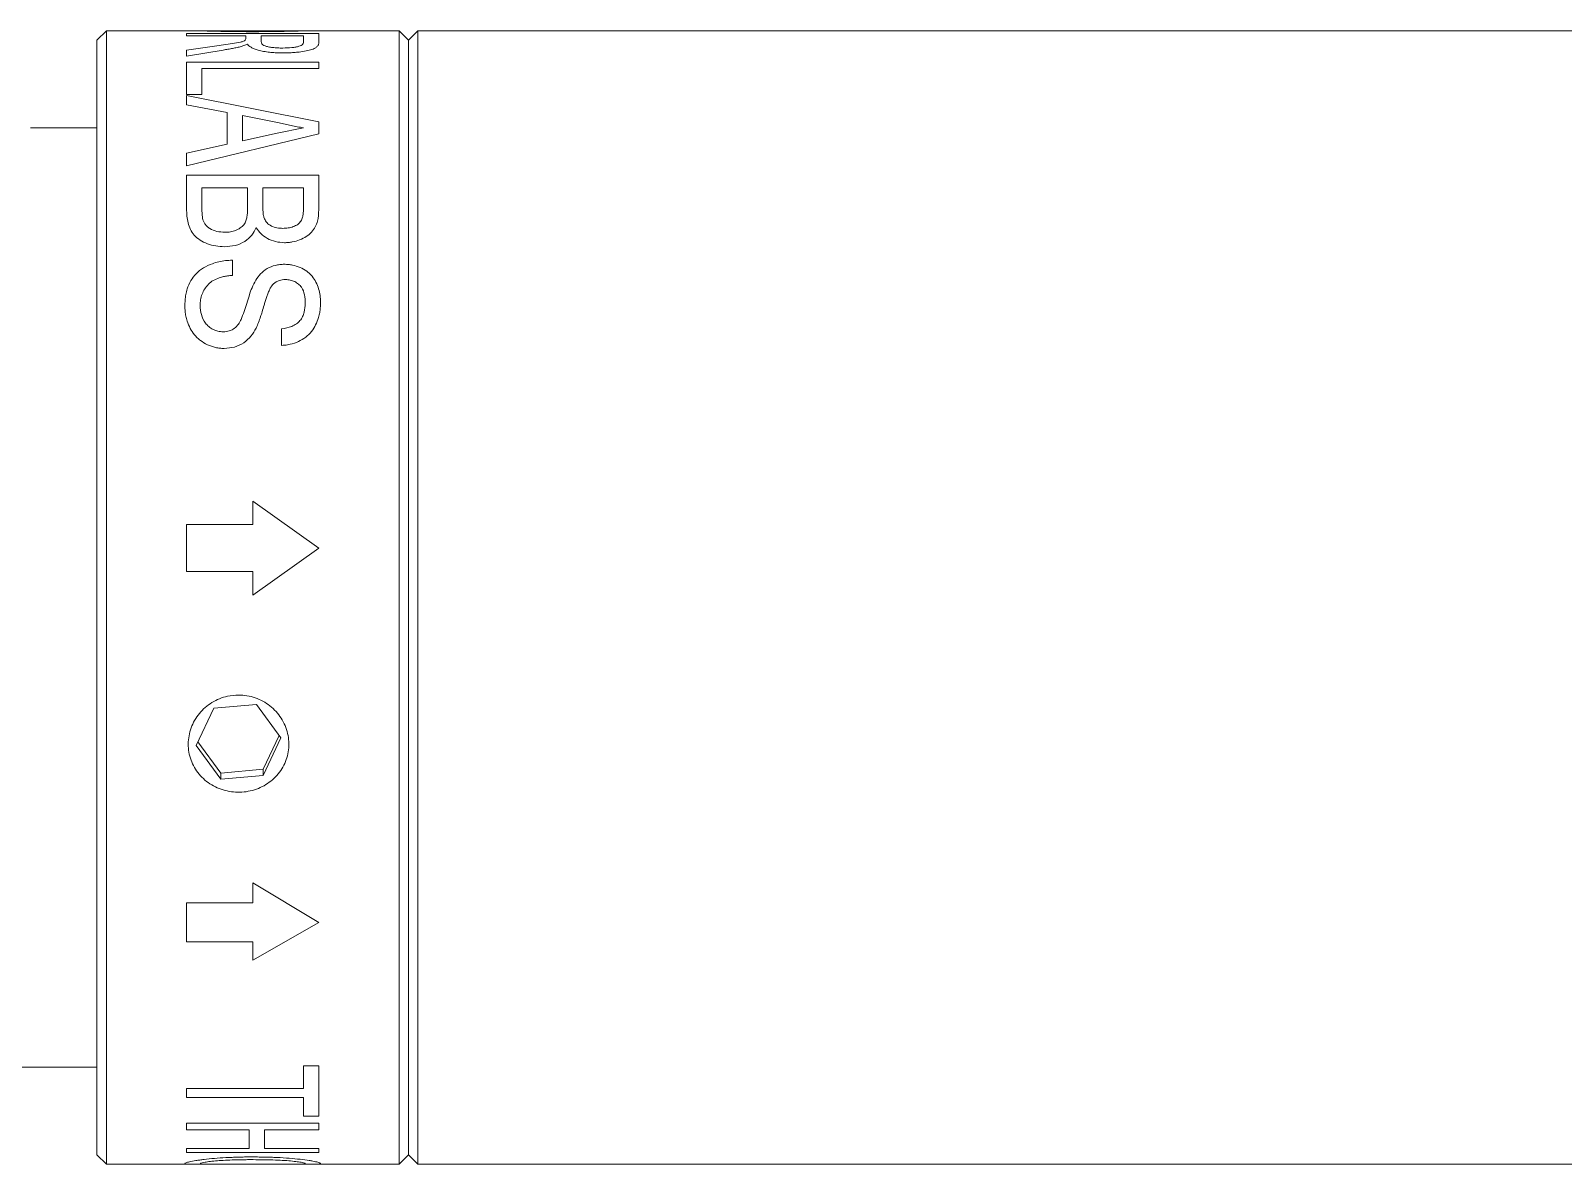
# Paper-space layout 'Sheet2' of a CAD drawing. Header units: inches. Extents: x 0.1 to 10.9, y 0 to 8.5.
# Drawn here: x 4.422 to 5.504, y 6.786 to 7.586 of the extents above; entities that cross this region are included whole.
import ezdxf

# ---------------------------------------------------------------- set-up
doc = ezdxf.new("R2010")
doc.units = ezdxf.units.IN
doc.header["$MEASUREMENT"] = 0

psp = doc.layouts.new('Sheet2')

# ---------------------------------------------------------------- linework, layer by layer
at = {"color": 7, "linetype": 'Continuous', "lineweight": 0}
for p, q in [((4.47538, 7.585873), (4.468714, 7.579206)), ((4.535513, 7.585873), (4.47538, 7.585873)), ((4.47538, 7.585873), (4.47538, 6.785873)), ((4.549469, 7.585873), (4.535513, 7.585873)), ((4.607939, 7.585873), (4.549469, 7.585873)), ((4.621786, 7.585873), (4.607939, 7.585873)), ((4.682047, 7.585873), (4.621786, 7.585873)), ((4.688714, 7.579206), (4.682047, 7.585873)), ((4.682047, 6.785873), (4.682047, 7.585873)), ((4.69538, 7.585873), (4.688714, 7.579206)), ((5.682047, 7.585873), (4.69538, 7.585873)), ((4.69538, 7.585873), (4.69538, 7.581855)), ((4.468714, 6.79254), (4.468714, 7.579206)), ((4.532047, 7.583804), (4.62538, 7.583804)), ((4.532047, 7.583804), (4.532047, 7.582252)), ((4.573927, 7.582252), (4.532047, 7.582252)), ((4.532047, 7.572156), (4.551753, 7.575012)), ((4.575124, 7.576288), (4.570525, 7.574645)), ((4.573497, 7.579078), (4.573927, 7.580217)), ((4.573927, 7.582252), (4.573927, 7.580217)), ((4.584697, 7.582252), (4.584697, 7.578124)), ((4.614611, 7.582252), (4.584697, 7.582252)), ((4.614611, 7.582252), (4.614611, 7.577561)), ((4.62538, 7.583804), (4.62538, 7.57766)), ((4.688714, 7.579206), (4.688714, 6.79254)), ((4.688714, 7.575256), (4.688714, 7.579206)), ((4.688714, 6.79254), (4.688714, 7.575256)), ((4.69538, 7.581855), (4.69538, 6.785873)), ((4.557811, 7.572214), (4.532047, 7.567965)), ((4.532047, 7.572156), (4.532047, 7.567965)), ((4.532047, 7.563625), (4.62538, 7.563625)), ((4.532047, 7.563625), (4.532047, 7.540915)), ((4.62538, 7.563625), (4.62538, 7.559093)), ((4.542816, 7.559093), (4.542816, 7.540915)), ((4.62538, 7.559093), (4.542816, 7.559093)), ((4.542816, 7.540915), (4.532047, 7.540915)), ((4.532047, 7.54018), (4.62538, 7.521486)), ((4.532047, 7.54018), (4.532047, 7.533483)), ((4.560765, 7.528107), (4.532047, 7.533483)), ((4.560765, 7.528107), (4.560765, 7.505853)), ((4.571534, 7.526038), (4.571534, 7.508216)), ((4.597373, 7.520915), (4.571534, 7.526038)), ((4.62538, 7.521486), (4.62538, 7.51318)), ((4.468714, 7.517206), (4.421946, 7.517206)), ((4.62538, 7.51318), (4.532047, 7.490505)), ((4.571534, 7.508216), (4.596064, 7.513502)), ((4.596064, 7.513502), (4.614611, 7.51739)), ((4.532047, 7.499369), (4.560765, 7.505853)), ((4.532047, 7.499369), (4.532047, 7.490505)), ((4.532047, 7.483953), (4.62538, 7.483953)), ((4.532047, 7.483953), (4.532047, 7.459476)), ((4.62538, 7.483953), (4.62538, 7.459544)), ((4.542816, 7.475016), (4.542816, 7.459326)), ((4.575124, 7.475016), (4.542816, 7.475016)), ((4.575124, 7.475016), (4.575124, 7.460429)), ((4.585893, 7.475016), (4.585893, 7.461393)), ((4.614611, 7.475016), (4.585893, 7.475016)), ((4.614611, 7.475016), (4.614611, 7.462448)), ((4.542816, 7.459326), (4.543265, 7.453445)), ((4.564355, 7.423921), (4.564355, 7.413217)), ((4.599056, 7.375472), (4.599056, 7.363782)), ((4.578714, 7.253782), (4.62538, 7.220735)), ((4.578714, 7.253782), (4.578714, 7.237303)), ((4.532047, 7.237303), (4.578714, 7.237303)), ((4.532047, 7.237303), (4.532047, 7.204107)), ((4.62538, 7.220735), (4.578714, 7.187446)), ((4.578714, 7.204107), (4.532047, 7.204107)), ((4.578714, 7.204107), (4.578714, 7.187446)), ((4.581295, 7.110452), (4.551352, 7.107786)), ((4.598657, 7.086737), (4.581295, 7.110452)), ((4.551352, 7.107786), (4.53877, 7.081405)), ((4.586075, 7.064669), (4.597411, 7.088438)), ((4.53877, 7.081405), (4.556132, 7.05769)), ((4.540016, 7.084017), (4.556132, 7.062003)), ((4.586075, 7.060356), (4.598657, 7.086737)), ((4.556132, 7.062003), (4.586075, 7.064669)), ((4.556132, 7.062003), (4.556132, 7.05769)), ((4.556132, 7.05769), (4.586075, 7.060356)), ((4.586075, 7.064669), (4.586075, 7.060356)), ((4.578714, 6.984512), (4.62538, 6.956442)), ((4.578714, 6.984512), (4.578714, 6.97029)), ((4.532047, 6.97029), (4.578714, 6.97029)), ((4.532047, 6.97029), (4.532047, 6.942993)), ((4.62538, 6.956442), (4.578714, 6.929965)), ((4.578714, 6.942993), (4.532047, 6.942993)), ((4.578714, 6.942993), (4.578714, 6.929965)), ((4.25538, 6.85454), (4.468714, 6.85454)), ((4.614611, 6.855343), (4.62538, 6.855343)), ((4.614611, 6.855343), (4.614611, 6.839435)), ((4.62538, 6.855343), (4.62538, 6.81995)), ((4.532047, 6.839435), (4.614611, 6.839435)), ((4.532047, 6.839435), (4.532047, 6.833044)), ((4.614611, 6.833044), (4.532047, 6.833044)), ((4.614611, 6.833044), (4.614611, 6.81995)), ((4.62538, 6.81995), (4.614611, 6.81995)), ((4.532047, 6.814833), (4.62538, 6.814833)), ((4.532047, 6.814833), (4.532047, 6.810117)), ((4.57632, 6.810117), (4.532047, 6.810117)), ((4.57632, 6.810117), (4.57632, 6.796987)), ((4.58709, 6.810117), (4.58709, 6.796987)), ((4.62538, 6.810117), (4.58709, 6.810117)), ((4.62538, 6.814833), (4.62538, 6.810117)), ((4.532047, 6.796987), (4.57632, 6.796987)), ((4.532047, 6.796987), (4.532047, 6.794117)), ((4.58709, 6.796987), (4.62538, 6.796987)), ((4.62538, 6.796987), (4.62538, 6.794117)), ((4.468714, 6.79254), (4.47538, 6.785873)), ((4.47538, 6.785873), (4.535513, 6.785873)), ((4.62538, 6.794117), (4.532047, 6.794117)), ((4.535513, 6.785873), (4.549469, 6.785873)), ((4.549469, 6.785873), (4.607939, 6.785873)), ((4.607939, 6.785873), (4.621786, 6.785873)), ((4.621786, 6.785873), (4.682047, 6.785873)), ((4.682047, 6.785873), (4.688714, 6.79254)), ((4.688714, 6.79254), (4.69538, 6.785873)), ((4.69538, 6.785873), (5.682047, 6.785873))]:
    psp.add_line(p, q, dxfattribs=at)
at = {"color": 8, "linetype": 'Continuous', "lineweight": 0}
for points, knots in [([(4.578564, 7.585156), (4.57704, 7.585158), (4.573992, 7.585161), (4.569424, 7.585191), (4.564927, 7.58524), (4.559044, 7.585329), (4.552025, 7.58548), (4.544436, 7.585689), (4.539412, 7.585824), (4.536658, 7.585873), (4.535773, 7.585869), (4.535513, 7.585868)], [0, 0, 0, 0, 0.08783333, 0.17565256, 0.26451842, 0.35127803, 0.52697491, 0.70204816, 0.87731988, 0.9640039, 1, 1, 1, 1]), ([(4.549469, 7.585867), (4.550575, 7.585866), (4.553239, 7.585864), (4.55865, 7.585811), (4.567232, 7.585746), (4.574088, 7.585735), (4.578658, 7.585728)], [0, 0, 0, 0, 0.15065604, 0.36298302, 0.57548558, 1, 1, 1, 1]), ([(4.621786, 7.585856), (4.620825, 7.585855), (4.61918, 7.585853), (4.61585, 7.58577), (4.611559, 7.585652), (4.606464, 7.585512), (4.600964, 7.585387), (4.596651, 7.585305), (4.592232, 7.585237), (4.587713, 7.585191), (4.58315, 7.585161), (4.580093, 7.585158), (4.578564, 7.585156)], [0, 0, 0, 0, 0.12305091, 0.2107556, 0.29845677, 0.4736249, 0.56134662, 0.6490725, 0.73679523, 0.82452641, 0.9122549, 1, 1, 1, 1]), ([(4.578658, 7.585728), (4.58015, 7.585728), (4.58319, 7.58573), (4.587706, 7.585743), (4.592959, 7.585771), (4.598651, 7.585812), (4.60412, 7.585863), (4.606797, 7.585866), (4.607939, 7.585868)], [0, 0, 0, 0, 0.13928813, 0.28383128, 0.42340002, 0.63982276, 0.84623069, 1, 1, 1, 1]), ([(4.535513, 6.785878), (4.535107, 6.785878), (4.534033, 6.785876), (4.532746, 6.785923), (4.531636, 6.786022), (4.530967, 6.786172), (4.530889, 6.786317), (4.53085, 6.786389)], [0, 0, 0, 0, 0.1309343, 0.34641811, 0.56543866, 0.78270399, 1, 1, 1, 1]), ([(4.54162, 6.786392), (4.541732, 6.786287), (4.541955, 6.786078), (4.544217, 6.785923), (4.546831, 6.785869), (4.548972, 6.785877), (4.549469, 6.785879)], [0, 0, 0, 0, 0.30401771, 0.60784877, 0.90896925, 1, 1, 1, 1]), ([(4.607939, 6.785879), (4.608393, 6.785877), (4.610517, 6.785869), (4.613113, 6.785919), (4.614975, 6.786052), (4.615722, 6.786219), (4.615779, 6.786328), (4.615808, 6.786383)], [0, 0, 0, 0, 0.08306049, 0.38853458, 0.6939813, 0.84696277, 1, 1, 1, 1]), ([(4.626577, 6.786386), (4.626543, 6.786314), (4.626475, 6.786169), (4.62582, 6.786019), (4.624693, 6.785923), (4.623489, 6.78587), (4.62225, 6.785884), (4.621786, 6.78589)], [0, 0, 0, 0, 0.21770077, 0.4353529, 0.65501138, 0.87066878, 1, 1, 1, 1])]:
    psp.add_open_spline(points, degree=3, knots=knots, dxfattribs=at)
at = {"color": 7, "linetype": 'Continuous', "lineweight": 0}
for points, knots in [([(4.551753, 7.575012), (4.556028, 7.575598), (4.562438, 7.576476), (4.569419, 7.577594), (4.572318, 7.578413), (4.573104, 7.578856), (4.573497, 7.579078)], [0, 0, 0, 0, 0.50040582, 0.75017678, 0.8750328, 1, 1, 1, 1]), ([(4.570525, 7.574645), (4.569582, 7.574418), (4.567696, 7.573962), (4.564566, 7.573338), (4.561273, 7.572753), (4.558971, 7.572395), (4.557811, 7.572214)], [0, 0, 0, 0, 0.25000528, 0.49997514, 0.74799238, 1, 1, 1, 1]), ([(4.600215, 7.570157), (4.599128, 7.570165), (4.596939, 7.570182), (4.59373, 7.570344), (4.590126, 7.570654), (4.586281, 7.571202), (4.582541, 7.572021), (4.579553, 7.573022), (4.577421, 7.574107), (4.575944, 7.575222), (4.575397, 7.575933), (4.575124, 7.576288)], [0, 0, 0, 0, 0.083617464, 0.168371659, 0.250131695, 0.373574994, 0.499960714, 0.620412722, 0.748852737, 0.874712313, 1, 1, 1, 1]), ([(4.584697, 7.578124), (4.584759, 7.577635), (4.584853, 7.576902), (4.585817, 7.575854), (4.587294, 7.575099), (4.589667, 7.574435), (4.592791, 7.573964), (4.595706, 7.573714), (4.59811, 7.573615), (4.599326, 7.573606), (4.599934, 7.573602)], [0, 0, 0, 0, 0.25025779, 0.3753486, 0.50026723, 0.6215843, 0.74983597, 0.87482425, 0.93739429, 1, 1, 1, 1]), ([(4.599934, 7.573602), (4.60212, 7.573656), (4.605405, 7.573737), (4.609132, 7.5743), (4.611438, 7.574832), (4.61307, 7.575489), (4.614383, 7.57642), (4.614521, 7.57711), (4.614611, 7.577561)], [0, 0, 0, 0, 0.24898365, 0.37411458, 0.49923516, 0.61763034, 0.74962758, 1, 1, 1, 1]), ([(4.62538, 7.57766), (4.625367, 7.57737), (4.625341, 7.576831), (4.625076, 7.575999), (4.624664, 7.575227), (4.62404, 7.574512), (4.622973, 7.573628), (4.620755, 7.572564), (4.616532, 7.571512), (4.612051, 7.57082), (4.607814, 7.570411), (4.604048, 7.570193), (4.601498, 7.570169), (4.600215, 7.570157)], [0, 0, 0, 0, 0.0921761, 0.17190713, 0.25031668, 0.31733633, 0.37544691, 0.50013279, 0.62427032, 0.75029089, 0.8339332, 0.91640084, 1, 1, 1, 1]), ([(4.614611, 7.51739), (4.613118, 7.517592), (4.610131, 7.517997), (4.605769, 7.518829), (4.601493, 7.519783), (4.598746, 7.520538), (4.597373, 7.520915)], [0, 0, 0, 0, 0.25001107, 0.4999927, 0.74998248, 1, 1, 1, 1]), ([(4.558783, 7.433429), (4.556715, 7.433518), (4.552579, 7.433695), (4.546721, 7.435415), (4.541383, 7.437906), (4.537235, 7.441429), (4.534515, 7.445716), (4.532376, 7.451779), (4.532177, 7.456433), (4.532047, 7.459476)], [0, 0, 0, 0, 0.12502607, 0.25000714, 0.37499642, 0.49976588, 0.61734363, 0.74985677, 1, 1, 1, 1]), ([(4.55897, 7.443632), (4.55966, 7.443648), (4.560984, 7.443678), (4.563611, 7.44397), (4.566752, 7.444804), (4.570088, 7.446505), (4.57259, 7.448893), (4.574048, 7.451687), (4.574731, 7.454606), (4.575084, 7.457529), (4.575111, 7.459462), (4.575124, 7.460429)], [0, 0, 0, 0, 0.06520885, 0.12505797, 0.25021567, 0.37593362, 0.4995533, 0.6244535, 0.74958139, 0.87477823, 1, 1, 1, 1]), ([(4.585893, 7.461393), (4.585901, 7.460612), (4.585915, 7.459242), (4.586068, 7.457173), (4.586311, 7.455192), (4.586768, 7.453832), (4.586996, 7.453153)], [0, 0, 0, 0, 0.28525783, 0.50015595, 0.75020539, 1, 1, 1, 1]), ([(4.600028, 7.446367), (4.600659, 7.446381), (4.601923, 7.44641), (4.604427, 7.446681), (4.607451, 7.447464), (4.610648, 7.449064), (4.612913, 7.451417), (4.613944, 7.45415), (4.614291, 7.456471), (4.614482, 7.45832), (4.614597, 7.460165), (4.614605, 7.461533), (4.614611, 7.462448)], [0, 0, 0, 0, 0.06261983, 0.12520752, 0.2501427, 0.37625062, 0.49944426, 0.62428895, 0.7494997, 0.81274014, 0.87475057, 1, 1, 1, 1]), ([(4.62538, 7.459544), (4.62525, 7.456827), (4.625054, 7.452751), (4.623041, 7.447372), (4.620432, 7.443661), (4.616641, 7.44051), (4.611965, 7.438165), (4.607591, 7.436851), (4.603955, 7.436318), (4.60211, 7.436265), (4.601187, 7.436239)], [0, 0, 0, 0, 0.25002373, 0.37506922, 0.50000185, 0.62178089, 0.74987873, 0.87484449, 0.93740177, 1, 1, 1, 1]), ([(4.543265, 7.453445), (4.543714, 7.452084), (4.544387, 7.450041), (4.5464, 7.447627), (4.549113, 7.445672), (4.55335, 7.443935), (4.557096, 7.443733), (4.55897, 7.443632)], [0, 0, 0, 0, 0.2501258, 0.37536227, 0.5005244, 0.75008597, 1, 1, 1, 1]), ([(4.581107, 7.447005), (4.580244, 7.44516), (4.578521, 7.441474), (4.573335, 7.436929), (4.566481, 7.433913), (4.56135, 7.433591), (4.558783, 7.433429)], [0, 0, 0, 0, 0.250388207, 0.50021998, 0.749987658, 1, 1, 1, 1]), ([(4.601187, 7.436239), (4.599028, 7.436399), (4.594709, 7.436718), (4.588882, 7.439144), (4.584973, 7.442062), (4.582569, 7.444811), (4.581594, 7.446273), (4.581107, 7.447005)], [0, 0, 0, 0, 0.24974008, 0.49953626, 0.74935014, 0.87463897, 1, 1, 1, 1]), ([(4.586996, 7.453153), (4.58752, 7.452155), (4.588566, 7.45016), (4.591731, 7.447858), (4.595732, 7.446533), (4.598594, 7.446422), (4.600028, 7.446367)], [0, 0, 0, 0, 0.25005663, 0.49958983, 0.74946696, 1, 1, 1, 1]), ([(4.53085, 7.391417), (4.530875, 7.392791), (4.530926, 7.395584), (4.531467, 7.399668), (4.532574, 7.404402), (4.534737, 7.40947), (4.538618, 7.414571), (4.543845, 7.41866), (4.549442, 7.421301), (4.554743, 7.422862), (4.55949, 7.423692), (4.562731, 7.423845), (4.564355, 7.423921)], [0, 0, 0, 0, 0.08300301, 0.16869552, 0.25025444, 0.37913008, 0.50008182, 0.62474269, 0.74984226, 0.83222847, 0.91594967, 1, 1, 1, 1]), ([(4.564355, 7.413217), (4.563202, 7.413097), (4.561088, 7.412878), (4.557989, 7.4123), (4.554563, 7.411368), (4.55079, 7.409749), (4.547303, 7.406999), (4.544732, 7.403638), (4.542875, 7.399939), (4.541796, 7.395986), (4.541678, 7.393272), (4.54162, 7.391914)], [0, 0, 0, 0, 0.09162461, 0.16805929, 0.25025014, 0.37587816, 0.49991097, 0.62487448, 0.74988112, 0.87490313, 1, 1, 1, 1]), ([(4.580845, 7.409743), (4.581896, 7.411302), (4.583994, 7.414417), (4.588689, 7.41816), (4.593581, 7.420116), (4.597783, 7.420937), (4.59994, 7.420997), (4.601019, 7.421027)], [0, 0, 0, 0, 0.25029181, 0.50008354, 0.74957147, 0.87474941, 1, 1, 1, 1]), ([(4.601019, 7.421027), (4.601983, 7.420999), (4.60391, 7.420942), (4.60771, 7.420378), (4.612228, 7.418944), (4.616239, 7.416741), (4.618936, 7.414481), (4.621281, 7.411984), (4.623548, 7.408418), (4.625339, 7.403819), (4.626399, 7.398999), (4.626518, 7.395716), (4.626577, 7.394074)], [0, 0, 0, 0, 0.06256531, 0.12508563, 0.24996888, 0.37479472, 0.43590566, 0.49986046, 0.62345742, 0.74983302, 0.87488812, 1, 1, 1, 1]), ([(4.570506, 7.382089), (4.571252, 7.383983), (4.572729, 7.387734), (4.574499, 7.39354), (4.576247, 7.399135), (4.57818, 7.404655), (4.579938, 7.408011), (4.580845, 7.409743)], [0, 0, 0, 0, 0.20223842, 0.40054945, 0.61354161, 0.80058945, 1, 1, 1, 1]), ([(4.593634, 7.407475), (4.592993, 7.406765), (4.59173, 7.405363), (4.590481, 7.402835), (4.589567, 7.400691), (4.588892, 7.398904), (4.588426, 7.397586), (4.587959, 7.396172), (4.587413, 7.394374), (4.586556, 7.39145), (4.585524, 7.387912), (4.584211, 7.383849), (4.582903, 7.38001), (4.581705, 7.377358), (4.581107, 7.376032)], [0, 0, 0, 0, 0.08180369, 0.16126662, 0.2498055, 0.29040033, 0.33207545, 0.37484406, 0.42352216, 0.4998832, 0.64640402, 0.74995754, 0.87498772, 1, 1, 1, 1]), ([(4.601879, 7.410254), (4.60035, 7.410137), (4.598054, 7.409962), (4.595316, 7.408769), (4.594195, 7.407907), (4.593634, 7.407475)], [0, 0, 0, 0, 0.49888269, 0.74928463, 1, 1, 1, 1]), ([(4.615808, 7.393627), (4.615724, 7.395554), (4.615557, 7.399401), (4.613881, 7.404073), (4.611086, 7.407085), (4.608434, 7.408874), (4.605281, 7.410051), (4.603013, 7.410186), (4.601879, 7.410254)], [0, 0, 0, 0, 0.25042048, 0.49989997, 0.6249254, 0.75003427, 0.87497248, 1, 1, 1, 1]), ([(4.55854, 7.361635), (4.557522, 7.361671), (4.555485, 7.361741), (4.55147, 7.3624), (4.546696, 7.364083), (4.54244, 7.366621), (4.53952, 7.369156), (4.536985, 7.371919), (4.534394, 7.375832), (4.532524, 7.380323), (4.531446, 7.384397), (4.530955, 7.387904), (4.530885, 7.390237), (4.53085, 7.391417)], [0, 0, 0, 0, 0.06255362, 0.12506382, 0.24990698, 0.37477702, 0.43659521, 0.4998584, 0.62101253, 0.74982115, 0.83325673, 0.91561777, 1, 1, 1, 1]), ([(4.54162, 7.391914), (4.541762, 7.389766), (4.542048, 7.385474), (4.544486, 7.380337), (4.547602, 7.376884), (4.550691, 7.374967), (4.553577, 7.373872), (4.556032, 7.373431), (4.55728, 7.373385), (4.557904, 7.373362)], [0, 0, 0, 0, 0.25005667, 0.49960093, 0.6246548, 0.74967805, 0.87473074, 0.93734352, 1, 1, 1, 1]), ([(4.626577, 7.394074), (4.626539, 7.392774), (4.62647, 7.390417), (4.62603, 7.386871), (4.625103, 7.382834), (4.623385, 7.378247), (4.62041, 7.373434), (4.616292, 7.369342), (4.611082, 7.366274), (4.606536, 7.364777), (4.603228, 7.364142), (4.601176, 7.363915), (4.599794, 7.363828), (4.599056, 7.363782)], [0, 0, 0, 0, 0.09205279, 0.16695249, 0.25026432, 0.3794868, 0.500218, 0.62494836, 0.75032042, 0.87484079, 0.91602276, 0.95516864, 1, 1, 1, 1]), ([(4.599056, 7.375472), (4.601544, 7.375859), (4.605299, 7.376442), (4.609607, 7.378791), (4.612233, 7.381184), (4.614056, 7.384058), (4.615523, 7.388239), (4.615694, 7.391472), (4.615808, 7.393627)], [0, 0, 0, 0, 0.249491739, 0.376577386, 0.499583645, 0.624646779, 0.749836482, 1, 1, 1, 1]), ([(4.557904, 7.373362), (4.559343, 7.373465), (4.562218, 7.373672), (4.566035, 7.375667), (4.568745, 7.378661), (4.569918, 7.380945), (4.570506, 7.382089)], [0, 0, 0, 0, 0.24985688, 0.49939488, 0.74935526, 1, 1, 1, 1]), ([(4.581107, 7.376032), (4.579995, 7.374086), (4.577773, 7.370198), (4.572626, 7.365349), (4.565946, 7.362156), (4.561009, 7.361809), (4.55854, 7.361635)], [0, 0, 0, 0, 0.25044434, 0.50038697, 0.75009741, 1, 1, 1, 1]), ([(4.568714, 7.117044), (4.570705, 7.116946), (4.574688, 7.11675), (4.580495, 7.115223), (4.58596, 7.112813), (4.590951, 7.109536), (4.595304, 7.10548), (4.598925, 7.100781), (4.601672, 7.095558), (4.603502, 7.089985), (4.604322, 7.084216), (4.604154, 7.078428), (4.602964, 7.072782), (4.600829, 7.067425), (4.597771, 7.062513), (4.593905, 7.058155), (4.589306, 7.054495), (4.584128, 7.051606), (4.5785, 7.049602), (4.572605, 7.048502), (4.566603, 7.048371), (4.56067, 7.049168), (4.554973, 7.05091), (4.549656, 7.053513), (4.544884, 7.056946), (4.540763, 7.061092), (4.537448, 7.065869), (4.535, 7.071124), (4.533531, 7.076723), (4.533042, 7.082492), (4.533584, 7.088274), (4.535095, 7.093906), (4.537572, 7.099223), (4.540911, 7.104092), (4.545056, 7.108348), (4.549865, 7.111899), (4.555225, 7.114573), (4.561528, 7.116603), (4.566122, 7.116885), (4.568714, 7.117044)], [0, 0, 0, 0, 0.02677556, 0.05355141, 0.08032387, 0.10709658, 0.1339356, 0.16077468, 0.18765842, 0.2145416, 0.24135323, 0.26816477, 0.29490056, 0.32163673, 0.34841029, 0.37518422, 0.40205075, 0.42891684, 0.455787, 0.48265686, 0.50943479, 0.53621277, 0.56294676, 0.58968103, 0.61648769, 0.6432944, 0.67017701, 0.69705928, 0.72390293, 0.75074625, 0.7774971, 0.80424831, 0.83099688, 0.85774591, 0.8845859, 0.91142574, 0.93830922, 0.96519246, 1, 1, 1, 1]), ([(4.53085, 6.786389), (4.53088, 6.78647), (4.53094, 6.786632), (4.531606, 6.786937), (4.532601, 6.787282), (4.534634, 6.787787), (4.537544, 6.788348), (4.541226, 6.788912), (4.545418, 6.78946), (4.551502, 6.79008), (4.558401, 6.790542), (4.56413, 6.790819), (4.568533, 6.790967), (4.57298, 6.791062), (4.57598, 6.791072), (4.57748, 6.791078)], [0, 0, 0, 0, 0.06254111, 0.12507329, 0.18760028, 0.25013069, 0.37501175, 0.43831822, 0.50005287, 0.6249036, 0.74984792, 0.81322893, 0.87491972, 0.93746255, 1, 1, 1, 1]), ([(4.57733, 6.789175), (4.575857, 6.789172), (4.572871, 6.789166), (4.568468, 6.789091), (4.563391, 6.788952), (4.557872, 6.78869), (4.552255, 6.788267), (4.547578, 6.78777), (4.544071, 6.78725), (4.542532, 6.786888), (4.541955, 6.786675), (4.541689, 6.786539), (4.541647, 6.786451), (4.54162, 6.786392)], [0, 0, 0, 0, 0.08310124, 0.16848479, 0.25026487, 0.37611669, 0.50013222, 0.62657289, 0.74996815, 0.87484849, 0.9066911, 0.93742589, 1, 1, 1, 1]), ([(4.615808, 6.786383), (4.615673, 6.786513), (4.615405, 6.786773), (4.613082, 6.787297), (4.609303, 6.787847), (4.604372, 6.788394), (4.598087, 6.788783), (4.58908, 6.789118), (4.58203, 6.789152), (4.57733, 6.789175)], [0, 0, 0, 0, 0.125010332, 0.249979711, 0.374985688, 0.499900155, 0.624833394, 0.749916562, 1, 1, 1, 1]), ([(4.57748, 6.791078), (4.579035, 6.791073), (4.582144, 6.791065), (4.586833, 6.790999), (4.59144, 6.790879), (4.597472, 6.790643), (4.604714, 6.790208), (4.612456, 6.789454), (4.617753, 6.788727), (4.62116, 6.788145), (4.623207, 6.787723), (4.624769, 6.787321), (4.625827, 6.786959), (4.62647, 6.786638), (4.626541, 6.78647), (4.626577, 6.786386)], [0, 0, 0, 0, 0.0625557, 0.125098984, 0.189189041, 0.250180712, 0.375102217, 0.499947839, 0.624821752, 0.686953057, 0.749870299, 0.810769254, 0.874919578, 0.937450594, 1, 1, 1, 1])]:
    psp.add_open_spline(points, degree=3, knots=knots, dxfattribs=at)

doc.saveas('drawing.dxf')
